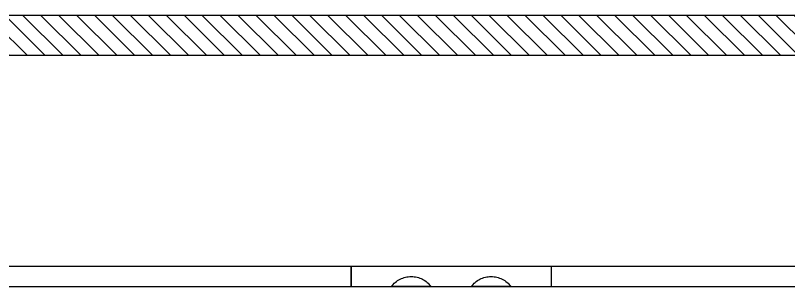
# Model space of a CAD drawing. Header units: millimetres. Extents: x 10 to 76.1, y 10 to 63.5.
# Drawn here: x 12.994 to 14.93, y 26.446 to 27.126 of the extents above; entities that cross this region are included whole.
import ezdxf

# ---------------------------------------------------------------- set-up
doc = ezdxf.new("R2010")
doc.units = ezdxf.units.MM
doc.linetypes.add('LÍNEAS_OCULTAS', pattern=[9.525, 6.35, -3.175])

msp = doc.modelspace()

# ---------------------------------------------------------------- hatches: boundary and pattern name
at = {"linetype": 'Continuous', "extrusion": (0, 0, -1)}
h = msp.add_hatch(dxfattribs=at)
h.set_pattern_fill('ANSI31', color=8, scale=0.01, style=0)
h.set_pattern_definition([(45, (-5, 13.76641), (-0.02245064, 0.02245064), [])])
h.paths.add_polyline_path([(-10, 27.0264), (-10, 27.1264), (-19.68, 27.1264), (-19.68, 27.0264)])

# ---------------------------------------------------------------- linework, layer by layer
at = {"linetype": 'Continuous', "extrusion": (0, 1, 0)}
for p, q in [((19.68, 27.1264), (10, 27.1264)), ((10.205, 27.0264), (19.475, 27.0264)), ((19.475, 26.4964), (12.94, 26.4964)), ((12.94, 26.4464), (19.475, 26.4464)), ((13.835, 26.4464), (13.935, 26.4464)), ((14.035, 26.4464), (13.935, 26.4464)), ((14.035, 26.4464), (14.135, 26.4464)), ((14.235, 26.4464), (14.135, 26.4464)), ((14.235, 26.4464), (14.335, 26.4464))]:
    msp.add_line(p, q, dxfattribs=at)
at = {"color": 3, "linetype": 'LÍNEAS_OCULTAS', "extrusion": (0, 1, 0)}
for p, q in [((13.835, 26.4464), (13.835, 26.4964)), ((14.335, 26.4964), (14.335, 26.4464))]:
    msp.add_line(p, q, dxfattribs=at)
at = {"color": 3, "linetype": 'LÍNEAS_OCULTAS', "extrusion": (-3.26019e-30, -2.30864e-30, -1)}
msp.add_line((13.835, 26.4964), (13.835, 26.4464), dxfattribs=at)
at = {"color": 3, "linetype": 'LÍNEAS_OCULTAS', "extrusion": (0, 0, -1)}
for centre in [(-13.985, 26.4089), (-14.185, 26.4089)]:
    msp.add_arc(centre, 0.0625, 36.8692, 143.1308, dxfattribs=at)

doc.saveas('drawing.dxf')
